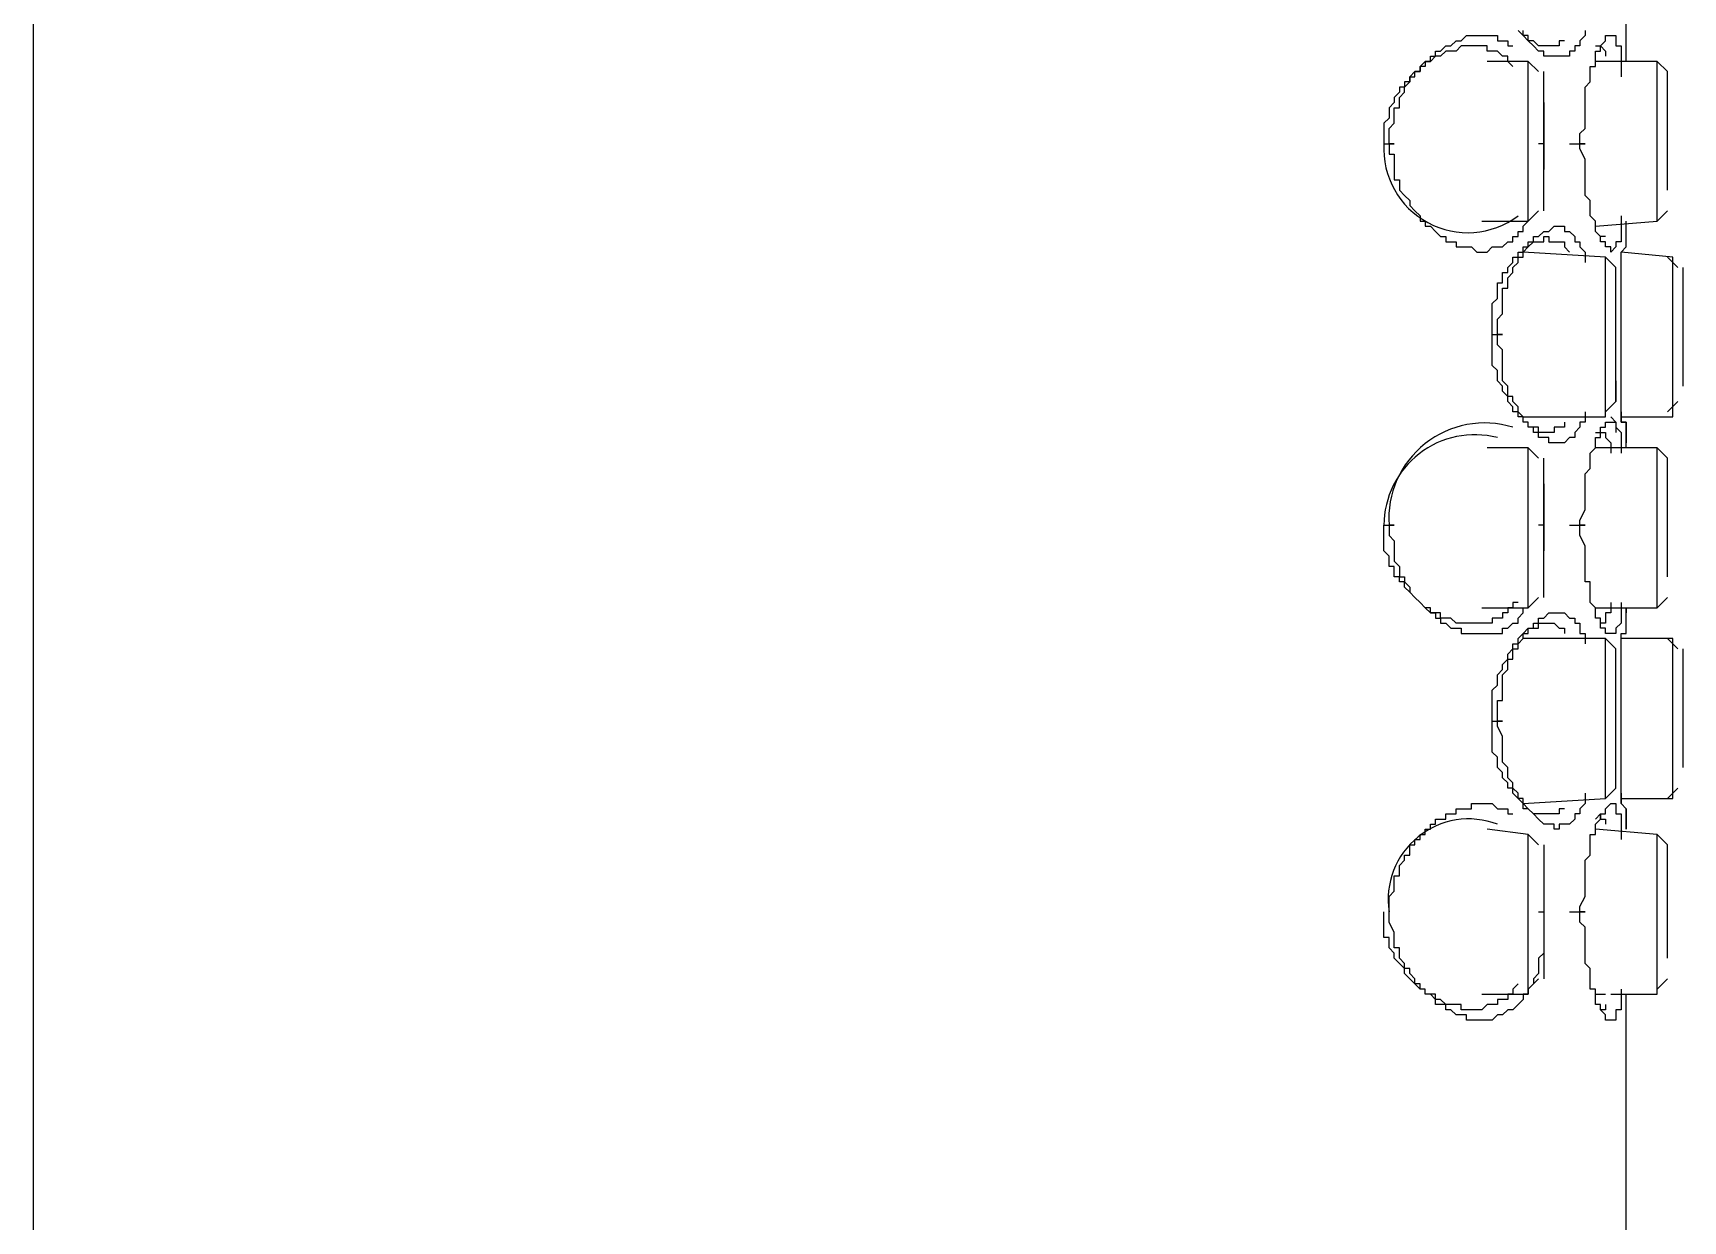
# Model space of a CAD drawing. Extents: x -1585 to -1165, y -4178 to -3881.
# Drawn here: x -1293.24 to -1283.72, y -3993.98 to -3987.13 of the extents above; entities that cross this region are included whole.
import ezdxf

# ---------------------------------------------------------------- set-up
doc = ezdxf.new("R2010")
doc.units = 0
doc.header["$LTSCALE"] = 7
doc.layers.add('DWG', color=7, linetype='CONTINUOUS')

msp = doc.modelspace()

# ---------------------------------------------------------------- linework, layer by layer
at = {"layer": 'DWG'}
for points in [[(-1293.2081, -3967.1498), (-1293.2378, -3967.1796), (-1293.2378, -4033.5221), (-1288.6563, -4033.5221), (-1284.0451, -4033.5221), (-1284.0451, -4008.0561), (-1284.0451, -4008.0263), (-1284.0451, -4007.9966), (-1284.0748, -4007.9966), (-1284.1046, -4007.9668)], [(-1284.0451, -3987.2906), (-1284.0451, -3986.9633)], [(-1285.4136, -3987.7666), (-1285.4136, -3987.7071), (-1285.4136, -3987.6773), (-1285.3838, -3987.6476), (-1285.3838, -3987.6178), (-1285.3838, -3987.5881), (-1285.3838, -3987.5583), (-1285.3541, -3987.5583), (-1285.3541, -3987.5286), (-1285.3541, -3987.4988), (-1285.3243, -3987.4691), (-1285.3243, -3987.4393), (-1285.2946, -3987.4096), (-1285.2946, -3987.3798), (-1285.2648, -3987.3798), (-1285.2648, -3987.3501), (-1285.2351, -3987.3501), (-1285.2351, -3987.3203), (-1285.2053, -3987.2906), (-1285.1756, -3987.2906), (-1285.1756, -3987.2608), (-1285.1458, -3987.2608), (-1285.1458, -3987.2311), (-1285.1161, -3987.2311), (-1285.0863, -3987.2013), (-1285.0566, -3987.2013), (-1285.0268, -3987.1716), (-1284.9971, -3987.1716), (-1284.9673, -3987.1418), (-1284.9376, -3987.1418), (-1284.9078, -3987.1418), (-1284.8781, -3987.1418), (-1284.8483, -3987.1418), (-1284.8186, -3987.1418), (-1284.7888, -3987.1418), (-1284.7888, -3987.1716), (-1284.7591, -3987.1716), (-1284.7293, -3987.1716), (-1284.7293, -3987.2013), (-1284.6996, -3987.2013)], [(-1284.4021, -3987.1716), (-1284.4318, -3987.1716), (-1284.4318, -3987.2013), (-1284.4616, -3987.2013), (-1284.4913, -3987.2013), (-1284.5211, -3987.2013), (-1284.5508, -3987.2013), (-1284.5806, -3987.1716), (-1284.6103, -3987.1716), (-1284.6401, -3987.1418), (-1284.6698, -3987.1121)], [(-1284.2831, -3987.1121), (-1284.2831, -3987.1418), (-1284.3128, -3987.1716), (-1284.3128, -3987.2013), (-1284.3426, -3987.2013), (-1284.3426, -3987.2311), (-1284.3723, -3987.2311), (-1284.3723, -3987.2608), (-1284.4021, -3987.2608), (-1284.4318, -3987.2608), (-1284.4616, -3987.2608), (-1284.4913, -3987.2608), (-1284.5211, -3987.2608), (-1284.5211, -3987.2311), (-1284.5508, -3987.2311), (-1284.5806, -3987.2013), (-1284.6103, -3987.1716), (-1284.6103, -3987.1418), (-1284.6401, -3987.1418), (-1284.6401, -3987.1121)], [(-1284.3723, -3987.7666), (-1284.3426, -3987.7666), (-1284.3128, -3987.7666), (-1284.2831, -3987.7666), (-1284.3128, -3987.7666), (-1284.3128, -3987.7071), (-1284.2831, -3987.6773), (-1284.2831, -3987.6178), (-1284.2831, -3987.5583), (-1284.2831, -3987.5286), (-1284.2831, -3987.4988), (-1284.2831, -3987.4691), (-1284.2831, -3987.4393), (-1284.2533, -3987.4096), (-1284.2533, -3987.3798), (-1284.2533, -3987.3501), (-1284.2533, -3987.3203), (-1284.2236, -3987.3203), (-1284.2236, -3987.2906), (-1284.2236, -3987.2608), (-1284.2236, -3987.2311), (-1284.1938, -3987.2311), (-1284.1938, -3987.2013), (-1284.1641, -3987.1716), (-1284.1641, -3987.1418), (-1284.1343, -3987.1418), (-1284.1046, -3987.1418), (-1284.1046, -3987.1716), (-1284.1046, -3987.2013), (-1284.0748, -3987.2013), (-1284.0748, -3987.2311), (-1284.0748, -3987.2608), (-1284.0748, -3987.2906), (-1284.0748, -3987.3203), (-1284.0748, -3987.3501), (-1284.0748, -3987.3798)], [(-1284.6996, -3987.3203), (-1284.7293, -3987.2906), (-1284.7293, -3987.2608), (-1284.7591, -3987.2608), (-1284.7888, -3987.2311), (-1284.8186, -3987.2311), (-1284.8483, -3987.2311), (-1284.8483, -3987.2013), (-1284.8781, -3987.2013), (-1284.9078, -3987.2013), (-1284.9376, -3987.2013), (-1284.9673, -3987.2013), (-1284.9971, -3987.2013), (-1285.0268, -3987.2311), (-1285.0566, -3987.2311), (-1285.0863, -3987.2311), (-1285.1161, -3987.2608), (-1285.1458, -3987.2608), (-1285.1756, -3987.2906), (-1285.2053, -3987.2906), (-1285.2053, -3987.3203), (-1285.2351, -3987.3203), (-1285.2351, -3987.3501), (-1285.2648, -3987.3501), (-1285.2946, -3987.3798), (-1285.2946, -3987.4096), (-1285.3243, -3987.4096), (-1285.3243, -3987.4393), (-1285.3541, -3987.4393), (-1285.3541, -3987.4691), (-1285.3838, -3987.4988), (-1285.3838, -3987.5286), (-1285.4136, -3987.5583), (-1285.4136, -3987.5881), (-1285.4136, -3987.6178), (-1285.4433, -3987.6476), (-1285.4433, -3987.6773), (-1285.4433, -3987.7071), (-1285.4433, -3987.7368), (-1285.4433, -3987.7666), (-1285.4136, -3987.7666), (-1285.3838, -3987.7666), (-1285.4136, -3987.7666), (-1285.4136, -3987.8261), (-1285.3838, -3987.8261), (-1285.3838, -3987.8558), (-1285.3838, -3987.8856), (-1285.3838, -3987.9153), (-1285.3838, -3987.9451), (-1285.3838, -3987.9748), (-1285.3541, -3987.9748), (-1285.3541, -3988.0046), (-1285.3541, -3988.0343), (-1285.3243, -3988.0641), (-1285.2946, -3988.0938), (-1285.2946, -3988.1236), (-1285.2648, -3988.1533), (-1285.2351, -3988.1831), (-1285.2351, -3988.2128), (-1285.2053, -3988.2128), (-1285.2053, -3988.2426), (-1285.1756, -3988.2426), (-1285.1458, -3988.2723), (-1285.1161, -3988.3021), (-1285.0863, -3988.3021), (-1285.0863, -3988.3318), (-1285.0566, -3988.3318), (-1285.0268, -3988.3318), (-1285.0268, -3988.3616), (-1284.9971, -3988.3616), (-1284.9673, -3988.3616), (-1284.9376, -3988.3616), (-1284.9078, -3988.3913), (-1284.8781, -3988.3913), (-1284.8483, -3988.3913), (-1284.8186, -3988.3616), (-1284.7888, -3988.3616), (-1284.7591, -3988.3616), (-1284.7293, -3988.3318), (-1284.6996, -3988.3318), (-1284.6996, -3988.3021), (-1284.6698, -3988.3021), (-1284.6698, -3988.2723), (-1284.6401, -3988.2723), (-1284.6401, -3988.2426), (-1284.6103, -3988.2128), (-1284.5508, -3988.1533)], [(-1284.2236, -3987.2013), (-1284.1938, -3987.2013), (-1284.1641, -3987.2311), (-1284.1641, -3987.2608)], [(-1284.8781, -3988.2128), (-1284.6103, -3988.2128), (-1284.6103, -3987.2906), (-1284.8483, -3987.2906)], [(-1284.5508, -3987.3501), (-1284.6103, -3987.2906)], [(-1284.5211, -3988.1533), (-1284.5211, -3988.1236), (-1284.5211, -3988.0938), (-1284.5211, -3988.0641), (-1284.5211, -3988.0343), (-1284.5211, -3988.0046), (-1284.5211, -3987.9451), (-1284.5211, -3987.9153), (-1284.5211, -3987.8856), (-1284.5211, -3987.8558), (-1284.5211, -3987.8261), (-1284.5211, -3987.7963), (-1284.5211, -3987.7666), (-1284.5211, -3987.3501)], [(-1284.2236, -3988.2426), (-1283.8666, -3988.2128), (-1283.8666, -3987.2906), (-1284.2236, -3987.2906)], [(-1283.8071, -3988.0343), (-1283.8071, -3988.0046), (-1283.8071, -3987.9748), (-1283.8071, -3987.9451), (-1283.8071, -3987.9153), (-1283.8071, -3987.8856), (-1283.8071, -3987.8261), (-1283.8071, -3987.7666), (-1283.8071, -3987.6773), (-1283.8071, -3987.6476), (-1283.8071, -3987.6178), (-1283.8071, -3987.5881), (-1283.8071, -3987.5286), (-1283.8071, -3987.4988), (-1283.8071, -3987.4691), (-1283.8071, -3987.4393), (-1283.8071, -3987.4096), (-1283.8071, -3987.3798), (-1283.8071, -3987.3501), (-1283.8666, -3987.2906)], [(-1284.5211, -3987.5286), (-1284.5211, -3987.5583), (-1284.5211, -3987.5881), (-1284.5211, -3987.6178), (-1284.5211, -3987.6476), (-1284.5211, -3987.6773), (-1284.5211, -3987.7071), (-1284.5211, -3987.7666), (-1284.5211, -3987.8261), (-1284.5211, -3987.8558), (-1284.5211, -3987.9153)], [(-1284.5211, -3987.7666), (-1284.5508, -3987.7666)], [(-1284.0748, -3988.1831), (-1284.0748, -3988.2128), (-1284.0748, -3988.2426), (-1284.0748, -3988.2723), (-1284.0748, -3988.3021), (-1284.0748, -3988.3318), (-1284.1046, -3988.3318), (-1284.1046, -3988.3616), (-1284.1343, -3988.3913), (-1284.1343, -3988.3616), (-1284.1641, -3988.3616), (-1284.1641, -3988.3318), (-1284.1938, -3988.3318), (-1284.1938, -3988.3021), (-1284.2236, -3988.2723), (-1284.2236, -3988.2426), (-1284.2236, -3988.2128), (-1284.2533, -3988.1831), (-1284.2533, -3988.1533), (-1284.2533, -3988.1236), (-1284.2533, -3988.0938), (-1284.2831, -3988.0641), (-1284.2831, -3988.0343), (-1284.2831, -3987.9748), (-1284.2831, -3987.9451), (-1284.2831, -3987.8856), (-1284.2831, -3987.8558), (-1284.3128, -3987.7963), (-1284.3128, -3987.7666)], [(-1284.0451, -3988.2723), (-1284.0451, -3988.2426), (-1284.0451, -3988.2128)], [(-1283.8666, -3988.2128), (-1283.8071, -3988.1533)], [(-1284.4021, -3989.3731), (-1284.4021, -3989.4028), (-1284.4318, -3989.4028), (-1284.4616, -3989.4028), (-1284.4616, -3989.4326), (-1284.4913, -3989.4326), (-1284.5211, -3989.4326), (-1284.5508, -3989.4326), (-1284.5508, -3989.4028), (-1284.5806, -3989.4028), (-1284.6103, -3989.4028), (-1284.6103, -3989.3731), (-1284.6401, -3989.3731), (-1284.6401, -3989.3433), (-1284.6698, -3989.3433), (-1284.6698, -3989.3136), (-1284.6996, -3989.3136), (-1284.6996, -3989.2838), (-1284.7293, -3989.2541), (-1284.7293, -3989.2243), (-1284.7591, -3989.1946), (-1284.7591, -3989.1648), (-1284.7888, -3989.1351), (-1284.7888, -3989.1053), (-1284.7888, -3989.0756), (-1284.8186, -3989.0458), (-1284.8186, -3989.0161), (-1284.8186, -3988.9863), (-1284.8186, -3988.9566), (-1284.8186, -3988.8971), (-1284.8186, -3988.8673), (-1284.7888, -3988.8673), (-1284.7591, -3988.8673), (-1284.7888, -3988.8673), (-1284.7888, -3988.8078), (-1284.7888, -3988.7781), (-1284.7591, -3988.7483), (-1284.7591, -3988.7186), (-1284.7591, -3988.6888), (-1284.7591, -3988.6591), (-1284.7591, -3988.6293), (-1284.7591, -3988.5996), (-1284.7293, -3988.5996), (-1284.7293, -3988.5698), (-1284.7293, -3988.5401), (-1284.6996, -3988.5103), (-1284.6996, -3988.4806), (-1284.6698, -3988.4508), (-1284.6698, -3988.4211), (-1284.6401, -3988.4211), (-1284.6401, -3988.3913), (-1284.6103, -3988.3616), (-1284.6103, -3988.3318), (-1284.5806, -3988.3318), (-1284.5806, -3988.3021), (-1284.5508, -3988.3021), (-1284.5211, -3988.2723), (-1284.4913, -3988.2723), (-1284.4616, -3988.2426), (-1284.4318, -3988.2426), (-1284.4021, -3988.2426), (-1284.4021, -3988.2723), (-1284.3723, -3988.2723), (-1284.3426, -3988.3021), (-1284.3426, -3988.3318), (-1284.3128, -3988.3318), (-1284.3128, -3988.3616), (-1284.2831, -3988.3913), (-1284.2831, -3988.4211), (-1284.2831, -3988.4508)], [(-1284.8186, -3988.8673), (-1284.8186, -3988.8376), (-1284.8186, -3988.8078), (-1284.8186, -3988.7781), (-1284.8186, -3988.7483), (-1284.8186, -3988.7186), (-1284.8186, -3988.6888), (-1284.7888, -3988.6591), (-1284.7888, -3988.5996), (-1284.7888, -3988.5698), (-1284.7591, -3988.5698), (-1284.7591, -3988.5401), (-1284.7591, -3988.5103), (-1284.7293, -3988.5103), (-1284.7293, -3988.4806), (-1284.6996, -3988.4508), (-1284.6996, -3988.4211), (-1284.6698, -3988.4211), (-1284.6698, -3988.3913), (-1284.6401, -3988.3913), (-1284.6401, -3988.3616), (-1284.6103, -3988.3616), (-1284.5806, -3988.3318), (-1284.5508, -3988.3318), (-1284.5211, -3988.3318), (-1284.5211, -3988.3021), (-1284.4913, -3988.3021), (-1284.4913, -3988.3318), (-1284.4616, -3988.3318), (-1284.4318, -3988.3318), (-1284.4021, -3988.3318), (-1284.4021, -3988.3616), (-1284.3723, -3988.3913)], [(-1284.1641, -3988.3021), (-1284.1938, -3988.3021)], [(-1284.0748, -3989.3136), (-1284.0748, -3989.3433), (-1284.0748, -3989.3731), (-1284.0451, -3989.3731), (-1284.0451, -3989.4028), (-1284.0451, -3989.4326), (-1284.0451, -3989.4623), (-1284.0451, -3989.4921), (-1284.0451, -3989.4623), (-1284.0451, -3989.4326), (-1284.0451, -3989.4028), (-1284.0451, -3989.3731), (-1284.0748, -3989.3731), (-1284.0748, -3989.3433), (-1284.0748, -3989.3136), (-1284.0748, -3989.2838), (-1284.0748, -3989.2541), (-1284.0748, -3989.2243), (-1284.0748, -3989.1946), (-1284.0748, -3989.1648), (-1284.0748, -3989.1351), (-1284.0748, -3989.1053), (-1284.0748, -3989.0756), (-1284.0748, -3989.0458), (-1284.0748, -3988.9863), (-1284.0748, -3988.9268), (-1284.0748, -3988.8673), (-1284.0748, -3988.8078), (-1284.0748, -3988.7483), (-1284.0748, -3988.7186), (-1284.0748, -3988.6888), (-1284.0748, -3988.6591), (-1284.0748, -3988.6293), (-1284.0748, -3988.5996), (-1284.0748, -3988.5698), (-1284.0748, -3988.5401), (-1284.0748, -3988.5103), (-1284.0748, -3988.4806), (-1284.0748, -3988.4508), (-1284.0748, -3988.4211), (-1284.0748, -3988.3913), (-1284.0451, -3988.3616), (-1284.0451, -3988.3318), (-1284.0451, -3988.3021), (-1284.0451, -3988.2723), (-1284.0451, -3988.2426)], [(-1284.6401, -3989.3433), (-1284.1641, -3989.3433), (-1284.1641, -3988.9863), (-1284.1641, -3988.4211), (-1284.6401, -3988.3913)], [(-1284.0748, -3989.3433), (-1283.7773, -3989.3433), (-1283.7773, -3988.4211), (-1284.0748, -3988.3913)], [(-1284.1641, -3989.3136), (-1284.1046, -3989.2541), (-1284.1046, -3989.1351), (-1284.1046, -3988.8673), (-1284.1046, -3988.8376), (-1284.1046, -3988.8078), (-1284.1046, -3988.7781), (-1284.1046, -3988.7483), (-1284.1046, -3988.7186), (-1284.1046, -3988.6888), (-1284.1046, -3988.6293), (-1284.1046, -3988.5996), (-1284.1046, -3988.5698), (-1284.1046, -3988.5401), (-1284.1046, -3988.5103), (-1284.1046, -3988.4806), (-1284.1641, -3988.4211)], [(-1283.7476, -3988.4806), (-1283.8071, -3988.4211)], [(-1283.7178, -3989.1648), (-1283.7178, -3989.1351), (-1283.7178, -3989.0756), (-1283.7178, -3989.0458), (-1283.7178, -3989.0161), (-1283.7178, -3988.9863), (-1283.7178, -3988.9566), (-1283.7178, -3988.8673), (-1283.7178, -3988.8078), (-1283.7178, -3988.7483), (-1283.7178, -3988.7186), (-1283.7178, -3988.6888), (-1283.7178, -3988.6591), (-1283.7178, -3988.6293), (-1283.7178, -3988.5996), (-1283.7178, -3988.5698), (-1283.7178, -3988.5401), (-1283.7178, -3988.5103), (-1283.7178, -3988.4806)], [(-1284.2831, -3989.3136), (-1284.2831, -3989.3433), (-1284.2831, -3989.3731), (-1284.3128, -3989.3731), (-1284.3128, -3989.4028), (-1284.3426, -3989.4326), (-1284.3426, -3989.4623), (-1284.3723, -3989.4623), (-1284.4021, -3989.4921), (-1284.4318, -3989.4921), (-1284.4616, -3989.4921), (-1284.4913, -3989.4921), (-1284.4913, -3989.4623), (-1284.5211, -3989.4623), (-1284.5508, -3989.4623), (-1284.5508, -3989.4326), (-1284.5806, -3989.4326), (-1284.5806, -3989.4028), (-1284.6103, -3989.4028), (-1284.6103, -3989.3731), (-1284.6401, -3989.3731), (-1284.6401, -3989.3433), (-1284.6698, -3989.3136), (-1284.6698, -3989.2838), (-1284.6996, -3989.2541), (-1284.6996, -3989.2243), (-1284.7293, -3989.2243), (-1284.7293, -3989.1946), (-1284.7293, -3989.1648), (-1284.7591, -3989.1351), (-1284.7591, -3989.1053), (-1284.7591, -3989.0756), (-1284.7591, -3989.0458), (-1284.7591, -3989.0161), (-1284.7591, -3988.9863), (-1284.7591, -3988.9566), (-1284.7888, -3988.9268), (-1284.7888, -3988.8673)], [(-1284.1046, -3989.1351), (-1284.1046, -3989.1648), (-1284.1046, -3989.1946), (-1284.1046, -3989.2243), (-1284.1046, -3989.2541)], [(-1283.8071, -3989.3136), (-1283.7476, -3989.2541)], [(-1284.1343, -3989.3433), (-1284.1046, -3989.3731), (-1284.1046, -3989.4028), (-1284.1046, -3989.4326)], [(-1284.3723, -3989.9681), (-1284.3426, -3989.9681), (-1284.3128, -3989.9681), (-1284.2831, -3989.9681), (-1284.3128, -3989.9681), (-1284.3128, -3989.9383), (-1284.2831, -3989.8788), (-1284.2831, -3989.8491), (-1284.2831, -3989.7896), (-1284.2831, -3989.7598), (-1284.2831, -3989.7003), (-1284.2831, -3989.6706), (-1284.2533, -3989.6408), (-1284.2533, -3989.6111), (-1284.2533, -3989.5813), (-1284.2533, -3989.5516), (-1284.2236, -3989.5218), (-1284.2236, -3989.4921), (-1284.2236, -3989.4623), (-1284.1938, -3989.4623), (-1284.1938, -3989.4326), (-1284.1938, -3989.4028), (-1284.1641, -3989.4028), (-1284.1641, -3989.3731), (-1284.1343, -3989.3731), (-1284.1046, -3989.3731), (-1284.1046, -3989.4028), (-1284.0748, -3989.4326), (-1284.0748, -3989.4623), (-1284.0748, -3989.4921), (-1284.0748, -3989.5218), (-1284.0748, -3989.5516)], [(-1284.2236, -3989.4326), (-1284.1938, -3989.4326), (-1284.1641, -3989.4326), (-1284.1641, -3989.4623), (-1284.1343, -3989.4921), (-1284.1343, -3989.5218), (-1284.1343, -3989.5516)], [(-1284.8781, -3990.4441), (-1284.6103, -3990.4441), (-1284.6103, -3989.5218), (-1284.8483, -3989.5218)], [(-1284.5508, -3989.5813), (-1284.6103, -3989.5218)], [(-1284.2236, -3990.4441), (-1283.8666, -3990.4441), (-1283.8666, -3990.0871), (-1283.8666, -3989.5218), (-1284.2236, -3989.5218)], [(-1284.0451, -3989.5218), (-1284.0451, -3989.4921)], [(-1283.8071, -3990.2656), (-1283.8071, -3990.2358), (-1283.8071, -3990.2061), (-1283.8071, -3990.1763), (-1283.8071, -3990.1168), (-1283.8071, -3990.0871), (-1283.8071, -3990.0573), (-1283.8071, -3989.9681), (-1283.8071, -3989.9086), (-1283.8071, -3989.8788), (-1283.8071, -3989.8193), (-1283.8071, -3989.7896), (-1283.8071, -3989.7598), (-1283.8071, -3989.7301), (-1283.8071, -3989.7003), (-1283.8071, -3989.6706), (-1283.8071, -3989.6408), (-1283.8071, -3989.6111), (-1283.8071, -3989.5813), (-1283.8666, -3989.5218)], [(-1284.5211, -3990.3846), (-1284.5211, -3990.3548), (-1284.5211, -3990.3251), (-1284.5211, -3990.2953), (-1284.5211, -3990.2656), (-1284.5211, -3990.2061), (-1284.5211, -3990.1466), (-1284.5211, -3990.1168), (-1284.5211, -3990.0871), (-1284.5211, -3990.0573), (-1284.5211, -3990.0276), (-1284.5211, -3989.9978), (-1284.5211, -3989.9681), (-1284.5211, -3989.5813)], [(-1284.5211, -3989.7301), (-1284.5211, -3989.7598), (-1284.5211, -3989.7896), (-1284.5211, -3989.8193), (-1284.5211, -3989.8491), (-1284.5211, -3989.8788), (-1284.5211, -3989.9086), (-1284.5211, -3989.9681), (-1284.5211, -3990.0573), (-1284.5211, -3990.0871), (-1284.5211, -3990.1168)], [(-1284.6698, -3990.4143), (-1284.6996, -3990.4143), (-1284.6996, -3990.4441), (-1284.7293, -3990.4441), (-1284.7293, -3990.4738), (-1284.7591, -3990.4738), (-1284.7591, -3990.5036), (-1284.7888, -3990.5036), (-1284.8186, -3990.5036), (-1284.8186, -3990.5333), (-1284.8483, -3990.5333), (-1284.8781, -3990.5333), (-1284.9078, -3990.5333), (-1284.9376, -3990.5333), (-1284.9673, -3990.5333), (-1284.9971, -3990.5333), (-1285.0268, -3990.5333), (-1285.0566, -3990.5036), (-1285.0863, -3990.5036), (-1285.1161, -3990.5036), (-1285.1161, -3990.4738), (-1285.1458, -3990.4738), (-1285.1756, -3990.4738), (-1285.1756, -3990.4441), (-1285.2053, -3990.4441), (-1285.2351, -3990.4143), (-1285.2648, -3990.3846), (-1285.2946, -3990.3548), (-1285.3243, -3990.3251), (-1285.3243, -3990.2953), (-1285.3541, -3990.2953), (-1285.3541, -3990.2656), (-1285.3838, -3990.2656), (-1285.3838, -3990.2358), (-1285.3838, -3990.2061), (-1285.4136, -3990.2061), (-1285.4136, -3990.1763), (-1285.4136, -3990.1466), (-1285.4433, -3990.1168), (-1285.4433, -3990.0871), (-1285.4433, -3990.0573), (-1285.4433, -3990.0276), (-1285.4433, -3989.9978), (-1285.4433, -3989.9681), (-1285.4136, -3989.9681), (-1285.3838, -3989.9681), (-1285.4136, -3989.9681), (-1285.4136, -3990.0276), (-1285.3838, -3990.0573), (-1285.3838, -3990.0871), (-1285.3838, -3990.1168), (-1285.3838, -3990.1466), (-1285.3838, -3990.1763), (-1285.3541, -3990.2061), (-1285.3541, -3990.2358), (-1285.3541, -3990.2656), (-1285.3243, -3990.2656), (-1285.3243, -3990.2953), (-1285.2946, -3990.3251), (-1285.2946, -3990.3548), (-1285.2648, -3990.3846), (-1285.2351, -3990.4143), (-1285.2053, -3990.4441), (-1285.1756, -3990.4738), (-1285.1458, -3990.4738), (-1285.1458, -3990.5036), (-1285.1161, -3990.5036), (-1285.1161, -3990.5333), (-1285.0863, -3990.5333), (-1285.0566, -3990.5631), (-1285.0268, -3990.5631), (-1284.9971, -3990.5631), (-1284.9971, -3990.5928), (-1284.9673, -3990.5928), (-1284.9376, -3990.5928), (-1284.9078, -3990.5928), (-1284.8781, -3990.5928), (-1284.8483, -3990.5928), (-1284.8186, -3990.5928), (-1284.7888, -3990.5928), (-1284.7591, -3990.5928), (-1284.7591, -3990.5631), (-1284.7293, -3990.5631), (-1284.6996, -3990.5333), (-1284.6698, -3990.5333), (-1284.6698, -3990.5036), (-1284.6401, -3990.4738), (-1284.6401, -3990.4441), (-1284.6103, -3990.4441), (-1284.6103, -3990.4143)], [(-1284.5211, -3989.9681), (-1284.5508, -3989.9681)], [(-1284.0748, -3990.4143), (-1284.0748, -3990.4441), (-1284.0748, -3990.4738), (-1284.0748, -3990.5036), (-1284.0748, -3990.5333), (-1284.1046, -3990.5631), (-1284.1046, -3990.5928), (-1284.1343, -3990.5928), (-1284.1641, -3990.5928), (-1284.1641, -3990.5631), (-1284.1938, -3990.5631), (-1284.1938, -3990.5333), (-1284.1938, -3990.5036), (-1284.2236, -3990.5036), (-1284.2236, -3990.4738), (-1284.2236, -3990.4441), (-1284.2533, -3990.4143), (-1284.2533, -3990.3846), (-1284.2533, -3990.3548), (-1284.2533, -3990.3251), (-1284.2533, -3990.2953), (-1284.2831, -3990.2953), (-1284.2831, -3990.2656), (-1284.2831, -3990.2358), (-1284.2831, -3990.2061), (-1284.2831, -3990.1763), (-1284.2831, -3990.1168), (-1284.2831, -3990.0871), (-1284.3128, -3990.0276), (-1284.3128, -3989.9681)], [(-1284.6103, -3990.4441), (-1284.5508, -3990.3846)], [(-1283.8666, -3990.4441), (-1283.8071, -3990.3846)], [(-1284.4021, -3991.6043), (-1284.4318, -3991.6043), (-1284.4318, -3991.6341), (-1284.4616, -3991.6341), (-1284.4913, -3991.6341), (-1284.5211, -3991.6341), (-1284.5508, -3991.6341), (-1284.5806, -3991.6341), (-1284.6103, -3991.6043), (-1284.6401, -3991.6043), (-1284.6401, -3991.5746), (-1284.6698, -3991.5448), (-1284.6996, -3991.5151), (-1284.6996, -3991.4853), (-1284.7293, -3991.4853), (-1284.7293, -3991.4556), (-1284.7591, -3991.4258), (-1284.7591, -3991.3961), (-1284.7888, -3991.3663), (-1284.7888, -3991.3366), (-1284.7888, -3991.3068), (-1284.8186, -3991.2771), (-1284.8186, -3991.2473), (-1284.8186, -3991.1878), (-1284.8186, -3991.1581), (-1284.8186, -3991.1283), (-1284.8186, -3991.0986), (-1284.7888, -3991.0986), (-1284.7591, -3991.0986), (-1284.7888, -3991.0986), (-1284.7888, -3991.0391), (-1284.7888, -3991.0093), (-1284.7888, -3990.9796), (-1284.7591, -3990.9796), (-1284.7591, -3990.9498), (-1284.7591, -3990.9201), (-1284.7591, -3990.8903), (-1284.7591, -3990.8606), (-1284.7591, -3990.8308), (-1284.7293, -3990.8011), (-1284.7293, -3990.7713), (-1284.7293, -3990.7416), (-1284.6996, -3990.7416), (-1284.6996, -3990.7118), (-1284.6996, -3990.6821), (-1284.6698, -3990.6821), (-1284.6698, -3990.6523), (-1284.6401, -3990.6226), (-1284.6401, -3990.5928), (-1284.6103, -3990.5928), (-1284.6103, -3990.5631), (-1284.5806, -3990.5631), (-1284.5806, -3990.5333), (-1284.5508, -3990.5333), (-1284.5508, -3990.5036), (-1284.5211, -3990.5036), (-1284.4913, -3990.4738), (-1284.4616, -3990.4738), (-1284.4318, -3990.4738), (-1284.4021, -3990.4738), (-1284.3723, -3990.5036), (-1284.3426, -3990.5036), (-1284.3426, -3990.5333), (-1284.3128, -3990.5333), (-1284.3128, -3990.5631), (-1284.3128, -3990.5928), (-1284.2831, -3990.5928), (-1284.2831, -3990.6226), (-1284.2831, -3990.6523)], [(-1284.1343, -3990.4143), (-1284.1343, -3990.4441), (-1284.1343, -3990.4738), (-1284.1641, -3990.4738), (-1284.1641, -3990.5036), (-1284.1641, -3990.5333), (-1284.1938, -3990.5333)], [(-1284.0748, -3991.5151), (-1284.0748, -3991.5448), (-1284.0748, -3991.5746), (-1284.0451, -3991.6043), (-1284.0451, -3991.6341), (-1284.0451, -3991.6638), (-1284.0451, -3991.6936), (-1284.0451, -3991.7233), (-1284.0451, -3991.6936), (-1284.0451, -3991.6638), (-1284.0451, -3991.6341), (-1284.0451, -3991.6043), (-1284.0748, -3991.5746), (-1284.0748, -3991.5448), (-1284.0748, -3991.5151), (-1284.0748, -3991.4853), (-1284.0748, -3991.4556), (-1284.0748, -3991.4258), (-1284.0748, -3991.3961), (-1284.0748, -3991.3663), (-1284.0748, -3991.3366), (-1284.0748, -3991.3068), (-1284.0748, -3991.2771), (-1284.0748, -3991.2176), (-1284.0748, -3991.1581), (-1284.0748, -3991.0986), (-1284.0748, -3991.0391), (-1284.0748, -3990.9796), (-1284.0748, -3990.9498), (-1284.0748, -3990.9201), (-1284.0748, -3990.8903), (-1284.0748, -3990.8606), (-1284.0748, -3990.8308), (-1284.0748, -3990.8011), (-1284.0748, -3990.7713), (-1284.0748, -3990.7416), (-1284.0748, -3990.7118), (-1284.0748, -3990.6821), (-1284.0748, -3990.6523), (-1284.0748, -3990.6226), (-1284.0748, -3990.5928), (-1284.0451, -3990.5928), (-1284.0451, -3990.5631), (-1284.0451, -3990.5333), (-1284.0451, -3990.5036), (-1284.0451, -3990.4738)], [(-1284.8186, -3991.0986), (-1284.8186, -3991.0688), (-1284.8186, -3991.0093), (-1284.8186, -3990.9796), (-1284.8186, -3990.9498), (-1284.8186, -3990.9201), (-1284.7888, -3990.8903), (-1284.7888, -3990.8606), (-1284.7888, -3990.8308), (-1284.7591, -3990.8011), (-1284.7591, -3990.7713), (-1284.7293, -3990.7416), (-1284.7293, -3990.7118), (-1284.6996, -3990.6821), (-1284.6996, -3990.6523), (-1284.6698, -3990.6523), (-1284.6698, -3990.6226), (-1284.6401, -3990.5928), (-1284.6103, -3990.5631), (-1284.5806, -3990.5631), (-1284.5508, -3990.5631), (-1284.5508, -3990.5333), (-1284.5211, -3990.5333), (-1284.4913, -3990.5333), (-1284.4616, -3990.5333), (-1284.4318, -3990.5631), (-1284.4021, -3990.5631), (-1284.4021, -3990.5928)], [(-1284.1046, -3990.9498), (-1284.1046, -3990.8606), (-1284.1046, -3990.6821), (-1284.1641, -3990.6226), (-1284.6401, -3990.6226)], [(-1284.6401, -3991.5746), (-1284.1641, -3991.5448), (-1284.1641, -3990.6226)], [(-1284.1641, -3991.5448), (-1284.1046, -3991.4853), (-1284.1046, -3991.4556), (-1284.1046, -3991.4258), (-1284.1046, -3991.3961), (-1284.1046, -3991.3663), (-1284.1046, -3991.3366), (-1284.1046, -3991.2771), (-1284.1046, -3991.2473), (-1284.1046, -3991.1878), (-1284.1046, -3991.1581), (-1284.1046, -3991.1283), (-1284.1046, -3991.0986), (-1284.1046, -3991.0093), (-1284.1046, -3990.9796), (-1284.1046, -3990.9498), (-1284.1046, -3990.8903), (-1284.1046, -3990.8606), (-1284.1046, -3990.8308), (-1284.1046, -3990.8011), (-1284.1046, -3990.7713), (-1284.1046, -3990.7416), (-1284.1046, -3990.7118), (-1284.1046, -3990.6821)], [(-1284.0748, -3991.5448), (-1283.7773, -3991.5448), (-1283.7773, -3990.6226), (-1284.0748, -3990.6226)], [(-1283.7476, -3990.6821), (-1283.8071, -3990.6226)], [(-1283.7178, -3991.3663), (-1283.7178, -3991.3366), (-1283.7178, -3991.3068), (-1283.7178, -3991.2771), (-1283.7178, -3991.2473), (-1283.7178, -3991.2176), (-1283.7178, -3991.1581), (-1283.7178, -3991.0986), (-1283.7178, -3991.0093), (-1283.7178, -3990.9796), (-1283.7178, -3990.9498), (-1283.7178, -3990.9201), (-1283.7178, -3990.8606), (-1283.7178, -3990.8308), (-1283.7178, -3990.8011), (-1283.7178, -3990.7713), (-1283.7178, -3990.7416), (-1283.7178, -3990.7118), (-1283.7178, -3990.6821)], [(-1284.2831, -3991.5151), (-1284.2831, -3991.5448), (-1284.2831, -3991.5746), (-1284.3128, -3991.6043), (-1284.3128, -3991.6341), (-1284.3426, -3991.6341), (-1284.3426, -3991.6638), (-1284.3723, -3991.6936), (-1284.4021, -3991.6936), (-1284.4318, -3991.6936), (-1284.4318, -3991.7233), (-1284.4616, -3991.7233), (-1284.4616, -3991.6936), (-1284.4913, -3991.6936), (-1284.5211, -3991.6936), (-1284.5508, -3991.6638), (-1284.5806, -3991.6341), (-1284.6103, -3991.6043), (-1284.6401, -3991.5746), (-1284.6401, -3991.5448), (-1284.6698, -3991.5448), (-1284.6698, -3991.5151), (-1284.6996, -3991.4853), (-1284.6996, -3991.4556), (-1284.7293, -3991.4258), (-1284.7293, -3991.3961), (-1284.7293, -3991.3663), (-1284.7591, -3991.3366), (-1284.7591, -3991.3068), (-1284.7591, -3991.2771), (-1284.7591, -3991.2473), (-1284.7591, -3991.2176), (-1284.7591, -3991.1878), (-1284.7888, -3991.1283), (-1284.7888, -3991.0986)], [(-1283.8071, -3991.5448), (-1283.7476, -3991.4853)], [(-1284.5508, -3992.1993), (-1284.5211, -3992.1993), (-1284.5211, -3992.2588), (-1284.5211, -3992.3183), (-1284.5211, -3992.3481), (-1284.5211, -3992.3778), (-1284.5211, -3992.4076), (-1284.5211, -3992.4373), (-1284.5508, -3992.4671), (-1284.5508, -3992.4968), (-1284.5508, -3992.5266), (-1284.5508, -3992.5563), (-1284.5806, -3992.5861), (-1284.5806, -3992.6158), (-1284.6103, -3992.6456), (-1284.6103, -3992.6753), (-1284.6401, -3992.6753), (-1284.6401, -3992.7051), (-1284.6698, -3992.7348), (-1284.6996, -3992.7646), (-1284.7293, -3992.7646), (-1284.7591, -3992.7943), (-1284.7888, -3992.7943), (-1284.8186, -3992.8241), (-1284.8483, -3992.8241), (-1284.8781, -3992.8241), (-1284.9078, -3992.8241), (-1284.9376, -3992.8241), (-1284.9673, -3992.8241), (-1284.9673, -3992.7943), (-1284.9971, -3992.7943), (-1285.0268, -3992.7943), (-1285.0566, -3992.7646), (-1285.0863, -3992.7646), (-1285.0863, -3992.7348), (-1285.1161, -3992.7348), (-1285.1458, -3992.7348), (-1285.1458, -3992.7051), (-1285.1756, -3992.6753), (-1285.2053, -3992.6753), (-1285.2053, -3992.6456), (-1285.2351, -3992.6456), (-1285.2648, -3992.6158), (-1285.2648, -3992.5861), (-1285.2946, -3992.5563), (-1285.2946, -3992.5266), (-1285.3243, -3992.5266), (-1285.3243, -3992.4968), (-1285.3541, -3992.4671), (-1285.3541, -3992.4373), (-1285.3541, -3992.4076), (-1285.3838, -3992.4076), (-1285.3838, -3992.3778), (-1285.3838, -3992.3481), (-1285.3838, -3992.3183), (-1285.4136, -3992.2588), (-1285.4136, -3992.1993), (-1285.4136, -3992.1696), (-1285.4136, -3992.1398), (-1285.4136, -3992.1101), (-1285.3838, -3992.0803), (-1285.3838, -3992.0506), (-1285.3838, -3992.0208), (-1285.3838, -3991.9911), (-1285.3541, -3991.9911), (-1285.3541, -3991.9613), (-1285.3541, -3991.9316), (-1285.3243, -3991.9018), (-1285.3243, -3991.8721), (-1285.2946, -3991.8721), (-1285.2946, -3991.8423), (-1285.2946, -3991.8126), (-1285.2648, -3991.8126), (-1285.2648, -3991.7828), (-1285.2351, -3991.7828), (-1285.2351, -3991.7531), (-1285.2053, -3991.7531), (-1285.2053, -3991.7233), (-1285.1756, -3991.7233), (-1285.1756, -3991.6936), (-1285.1458, -3991.6936), (-1285.1458, -3991.6638), (-1285.1161, -3991.6638), (-1285.0863, -3991.6638), (-1285.0863, -3991.6341), (-1285.0566, -3991.6341), (-1285.0268, -3991.6341), (-1285.0268, -3991.6043), (-1284.9971, -3991.6043), (-1284.9673, -3991.6043), (-1284.9376, -3991.6043), (-1284.9376, -3991.5746), (-1284.9078, -3991.5746), (-1284.8781, -3991.5746), (-1284.8483, -3991.5746), (-1284.8186, -3991.5746), (-1284.7888, -3991.6043), (-1284.7591, -3991.6043), (-1284.7293, -3991.6043), (-1284.7293, -3991.6341), (-1284.6996, -3991.6341)], [(-1284.3723, -3992.1993), (-1284.3426, -3992.1993), (-1284.3128, -3992.1993), (-1284.2831, -3992.1993), (-1284.3128, -3992.1993), (-1284.3128, -3992.1696), (-1284.2831, -3992.1101), (-1284.2831, -3992.0506), (-1284.2831, -3992.0208), (-1284.2831, -3991.9613), (-1284.2831, -3991.9316), (-1284.2831, -3991.9018), (-1284.2533, -3991.8721), (-1284.2533, -3991.8423), (-1284.2533, -3991.8126), (-1284.2533, -3991.7828), (-1284.2533, -3991.7531), (-1284.2236, -3991.7531), (-1284.2236, -3991.7233), (-1284.2236, -3991.6936), (-1284.1938, -3991.6638), (-1284.1938, -3991.6341), (-1284.1641, -3991.6341), (-1284.1641, -3991.6043), (-1284.1343, -3991.5746), (-1284.1046, -3991.5746), (-1284.1046, -3991.6043), (-1284.1046, -3991.6341), (-1284.0748, -3991.6341), (-1284.0748, -3991.6638), (-1284.0748, -3991.6936), (-1284.0748, -3991.7233), (-1284.0748, -3991.7531), (-1284.0748, -3991.7828)], [(-1284.2236, -3991.6638), (-1284.1938, -3991.6341), (-1284.1938, -3991.6638), (-1284.1641, -3991.6638), (-1284.1641, -3991.6936)], [(-1284.1343, -3991.5746), (-1284.1046, -3991.5746), (-1284.1046, -3991.6043), (-1284.1046, -3991.6341)], [(-1284.8781, -3992.6753), (-1284.6103, -3992.6753), (-1284.6103, -3992.3183), (-1284.6103, -3991.7531), (-1284.8483, -3991.7233)], [(-1284.1343, -3992.6753), (-1283.8666, -3992.6753), (-1283.8666, -3991.7531), (-1284.2236, -3991.7233)], [(-1284.0451, -3991.7233), (-1284.0451, -3991.6936)], [(-1284.5508, -3991.8126), (-1284.6103, -3991.7531)], [(-1284.5211, -3991.8126), (-1284.5211, -3991.8423), (-1284.5211, -3991.8721), (-1284.5211, -3991.9018), (-1284.5211, -3991.9316), (-1284.5211, -3991.9613), (-1284.5211, -3992.0208), (-1284.5211, -3992.0506), (-1284.5211, -3992.0803), (-1284.5211, -3992.1101), (-1284.5211, -3992.1398), (-1284.5211, -3992.1696), (-1284.5211, -3992.1993), (-1284.5211, -3992.5861)], [(-1283.8071, -3992.4671), (-1283.8071, -3992.4373), (-1283.8071, -3992.4076), (-1283.8071, -3992.3778), (-1283.8071, -3992.3481), (-1283.8071, -3992.3183), (-1283.8071, -3992.2886), (-1283.8071, -3992.1993), (-1283.8071, -3992.1398), (-1283.8071, -3992.0803), (-1283.8071, -3992.0506), (-1283.8071, -3992.0208), (-1283.8071, -3991.9911), (-1283.8071, -3991.9613), (-1283.8071, -3991.9316), (-1283.8071, -3991.9018), (-1283.8071, -3991.8721), (-1283.8071, -3991.8423), (-1283.8071, -3991.8126), (-1283.8666, -3991.7531)], [(-1284.5211, -3991.9613), (-1284.5211, -3991.9911), (-1284.5211, -3992.0208), (-1284.5211, -3992.0506), (-1284.5211, -3992.0803), (-1284.5211, -3992.1101), (-1284.5211, -3992.1398), (-1284.5211, -3992.1993)], [(-1284.6698, -3992.6158), (-1284.6996, -3992.6456), (-1284.6996, -3992.6753), (-1284.7293, -3992.6753), (-1284.7293, -3992.7051), (-1284.7591, -3992.7051), (-1284.7888, -3992.7051), (-1284.7888, -3992.7348), (-1284.8186, -3992.7348), (-1284.8483, -3992.7348), (-1284.8781, -3992.7646), (-1284.9078, -3992.7646), (-1284.9376, -3992.7646), (-1284.9673, -3992.7646), (-1284.9971, -3992.7646), (-1284.9971, -3992.7348), (-1285.0268, -3992.7348), (-1285.0566, -3992.7348), (-1285.0863, -3992.7348), (-1285.1161, -3992.7051), (-1285.1458, -3992.7051), (-1285.1458, -3992.6753), (-1285.1756, -3992.6753), (-1285.2053, -3992.6753), (-1285.2053, -3992.6456), (-1285.2351, -3992.6456), (-1285.2351, -3992.6158), (-1285.2648, -3992.6158), (-1285.2946, -3992.5861), (-1285.3243, -3992.5563), (-1285.3243, -3992.5266), (-1285.3541, -3992.4968), (-1285.3838, -3992.4671), (-1285.3838, -3992.4373), (-1285.4136, -3992.4076), (-1285.4136, -3992.3778), (-1285.4136, -3992.3481), (-1285.4433, -3992.3481), (-1285.4433, -3992.3183), (-1285.4433, -3992.2886), (-1285.4433, -3992.2588), (-1285.4433, -3992.2291), (-1285.4433, -3992.1993)], [(-1284.0748, -3992.6456), (-1284.0748, -3992.6753), (-1284.0748, -3992.7051), (-1284.0748, -3992.7348), (-1284.0748, -3992.7646), (-1284.1046, -3992.7646), (-1284.1046, -3992.7943), (-1284.1046, -3992.8241), (-1284.1343, -3992.8241), (-1284.1641, -3992.8241), (-1284.1641, -3992.7943), (-1284.1938, -3992.7646), (-1284.1938, -3992.7348), (-1284.2236, -3992.7348), (-1284.2236, -3992.7051), (-1284.2236, -3992.6753), (-1284.2236, -3992.6456), (-1284.2533, -3992.6456), (-1284.2533, -3992.6158), (-1284.2533, -3992.5861), (-1284.2533, -3992.5563), (-1284.2533, -3992.5266), (-1284.2831, -3992.4968), (-1284.2831, -3992.4671), (-1284.2831, -3992.4373), (-1284.2831, -3992.3778), (-1284.2831, -3992.3481), (-1284.2831, -3992.2886), (-1284.3128, -3992.2588), (-1284.3128, -3992.1993)], [(-1284.6103, -3992.6456), (-1284.5508, -3992.5861)], [(-1283.8666, -3992.6456), (-1283.8071, -3992.5861)], [(-1284.2236, -3992.6753), (-1284.1641, -3992.6753)], [(-1284.0748, -3998.9228), (-1284.0451, -3998.8633), (-1284.0451, -3992.6753)], [(-1284.1641, -3992.7348), (-1284.1641, -3992.7646), (-1284.1938, -3992.7646)]]:
    msp.add_lwpolyline(points, dxfattribs=at)
msp.add_lwpolyline([(-1284.0451, -3990.4441), (-1284.0451, -3990.4738)], close=True, dxfattribs=at)
for centre, radius, start, end in [((-1284.9599, -3987.7953), 0.4842, 176.5919, 306.80659), ((-1284.9194, -3989.9697), 0.5239, 75.56922, 179.81926), ((-1284.8636, -3989.9292), 0.5514, 72.6977, 184.03727), ((-1284.9536, -3992.1288), 0.4654, 69.26447, 188.71751)]:
    msp.add_arc(centre, radius, start, end, dxfattribs=at)

doc.saveas('drawing.dxf')
